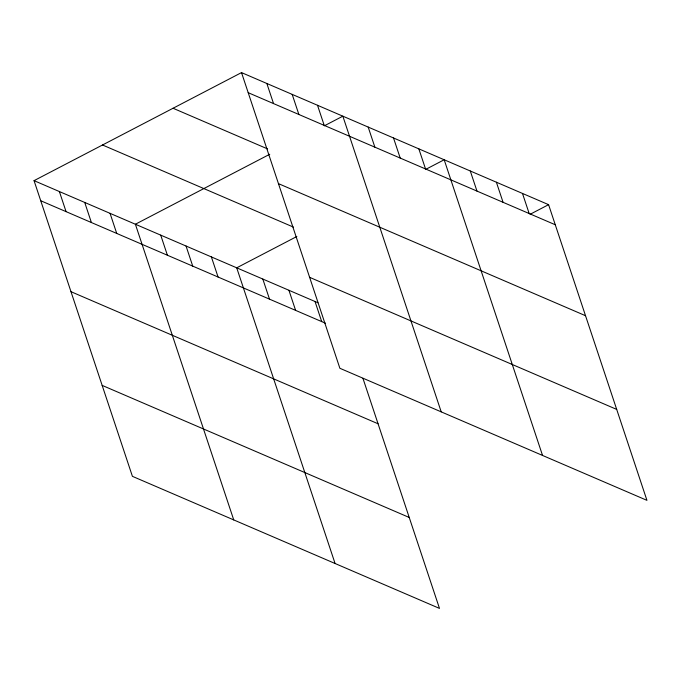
<?xml version="1.0" encoding="UTF-8"?>
<svg xmlns="http://www.w3.org/2000/svg" width="681" height="681" viewBox="0 0 681 681"><rect width="100%" height="100%" fill="white"/><g stroke="black" fill="none" stroke-linecap="round" stroke-linejoin="round"><path stroke-width="1.02" d="M362.93 378.295L439.483 608.405L132.412 476.334L34.05 180.652L241.517 72.595L548.588 204.666L646.95 500.348L339.879 368.276L241.517 72.595M269.744 154.255L135.383 224.236L233.745 519.918M324.352 125.815L342.849 116.179L441.211 411.86M296.856 236.494L236.716 267.82L335.078 563.502M425.685 169.399L444.182 159.763L542.544 455.444M530.082 214.311L548.588 204.666M248.207 92.693L555.279 224.764M173.051 108.253L267.565 148.901M278.461 183.632L585.524 315.712M102.516 144.993L293.485 227.131M309.625 277.329L616.697 409.409M34.05 180.652L317.916 302.747M40.732 200.742L325.569 323.262M70.986 291.689L378.057 423.769M102.159 385.386L409.23 517.466M522.489 193.447L529.171 213.536M496.389 182.219L503.072 202.317M470.29 170.991L476.972 191.089M418.849 148.867L425.54 168.965M393.516 137.971L400.207 158.069M368.183 127.075L374.873 147.173M317.516 105.283L324.207 125.381M292.183 94.387L298.874 114.485M266.85 83.491L273.541 103.589M315.022 301.496L321.704 321.594M288.923 290.276L295.605 310.366M262.815 279.048L269.506 299.146M211.382 256.924L218.065 277.022M186.049 246.028L192.732 266.126M160.716 235.132L167.398 255.23M110.05 213.34L116.732 233.438M84.716 202.444L91.399 222.542M59.383 191.548L66.066 211.638"/></g></svg>
